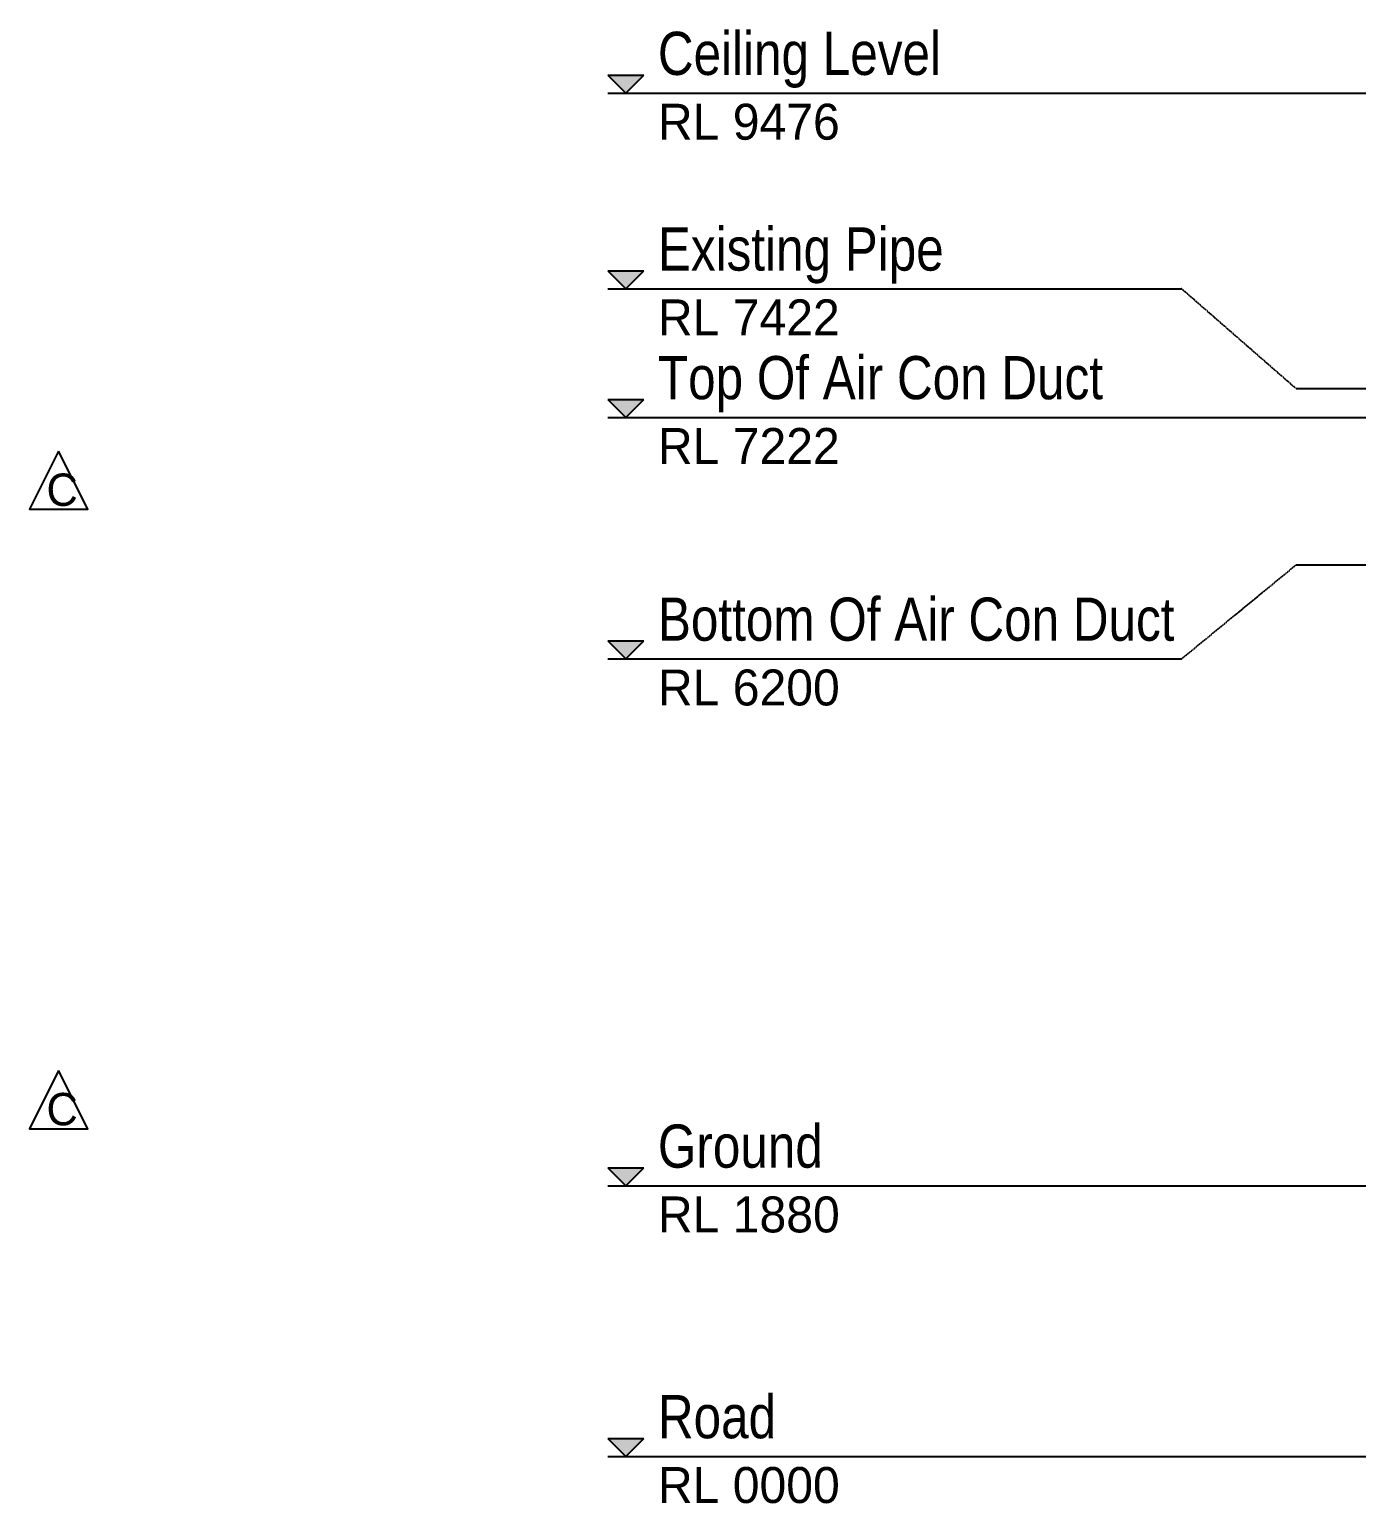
# Model space of a CAD drawing. Header units: millimetres. Extents: x 9116 to 195096, y -114281 to 55636.
# Drawn here: x 44156 to 53380, y -33976 to -23731 of the extents above; entities that cross this region are included whole.
import ezdxf

# ---------------------------------------------------------------- set-up
doc = ezdxf.new("R2010")
doc.units = ezdxf.units.MM
doc.linetypes.add('KwikScaf_DASHED', pattern=[3.75, 2.5, -1.25])
for name, color, linetype in [('Building', 7, 'CONTINUOUS'), ('Grid Lines', 252, 'CONTINUOUS'), ('Revision C', 252, 'CONTINUOUS')]:
    doc.layers.add(name, color=color, linetype=linetype)
doc.styles.add('ARCH', font='archd.shx', dxfattribs={"height": 250})

msp = doc.modelspace()

# ---------------------------------------------------------------- hatches: boundary and pattern name
at = {"layer": 'Grid Lines'}
for points in [[(48301.3, -24172.7), (48426.3, -24047.7), (48176.3, -24047.7)], [(48301.3, -25532.7), (48426.3, -25407.7), (48176.3, -25407.7)], [(48301.3, -26426.7), (48426.3, -26301.7), (48176.3, -26301.7)], [(48301.3, -28105.2), (48426.3, -27980.2), (48176.3, -27980.2)], [(48301.3, -31768), (48426.3, -31643), (48176.3, -31643)], [(48301.3, -33648.7), (48426.3, -33523.7), (48176.3, -33523.7)]]:
    msp.add_hatch(color=252, dxfattribs=at).paths.add_polyline_path(points)

# ---------------------------------------------------------------- linework, layer by layer
at = {"layer": 'Building'}
msp.add_line((51267.1, -31768), (59728.2, -31768), dxfattribs=at)
at = {"layer": 'Grid Lines', "color": 252}
for p, q in [((48176.3, -24047.7), (48426.3, -24047.7)), ((48176.3, -24047.7), (48301.3, -24172.7)), ((48301.3, -24172.7), (48426.3, -24047.7)), ((48176.3, -25407.7), (48426.3, -25407.7)), ((48176.3, -25407.7), (48301.3, -25532.7)), ((48301.3, -25532.7), (48426.3, -25407.7)), ((48176.3, -26301.7), (48426.3, -26301.7)), ((48176.3, -26301.7), (48301.3, -26426.7)), ((48301.3, -26426.7), (48426.3, -26301.7)), ((48176.3, -27980.2), (48426.3, -27980.2)), ((48176.3, -27980.2), (48301.3, -28105.2)), ((48301.3, -28105.2), (48426.3, -27980.2)), ((48176.3, -31643), (48426.3, -31643)), ((48176.3, -31643), (48301.3, -31768)), ((48301.3, -31768), (48426.3, -31643)), ((48176.3, -33523.7), (48426.3, -33523.7)), ((48176.3, -33523.7), (48301.3, -33648.7)), ((48301.3, -33648.7), (48426.3, -33523.7))]:
    msp.add_line(p, q, dxfattribs=at)
at = {"layer": 'Grid Lines', "color": 252, "linetype": 'KwikScaf_DASHED'}
for p, q in [((48176.3, -24172.7), (71766.6, -24172.7)), ((48176.3, -25532.7), (52164.5, -25532.7)), ((52960.2, -26226.7), (52164.5, -25532.7)), ((52960.2, -26226.7), (71766.6, -26226.7)), ((48176.3, -26426.7), (71766.6, -26426.7)), ((52164.5, -28105.2), (52960.2, -27452.4)), ((52960.2, -27452.4), (71766.6, -27452.4)), ((48176.3, -28105.2), (52164.5, -28105.2)), ((48176.3, -31768), (71766.6, -31768)), ((48176.3, -33648.7), (71766.6, -33648.7))]:
    msp.add_line(p, q, dxfattribs=at)
at = {"layer": 'Revision C', "color": 1}
for points in [[(44358.9, -26660.6), (44156.4, -27065.6), (44561.4, -27065.6), (44358.9, -26660.6)], [(44358.9, -30965.9), (44156.4, -31370.9), (44561.4, -31370.9), (44358.9, -30965.9)]]:
    msp.add_lwpolyline(points, dxfattribs=at)

# ---------------------------------------------------------------- texts
at = {"layer": 'Grid Lines', "color": 252, "char_height": 250, "attachment_point": 1, "style": 'ARCH'}
for s, insert, width in [('{\\fArial Narrow|b0|i0|c0|p34;\\H1.2x;Ceiling Level}\\PRL 9476', (48524.6, -23746.5), 2442.342), ('{\\fArial Narrow|b0|i0|c0|p34;\\H1.2x;Existing Pipe}\\PRL 7422', (48524.6, -25106.5), 2442.342), ('{\\fArial Narrow|b0|i0|c0|p34;\\H1.2x;Top Of Air Con Duct}\\PRL 7222', (48524.6, -26000.5), 3671.031), ('{\\fArial Narrow|b0|i0|c0|p34;\\H1.2x;Bottom Of Air Con Duct\\Farchd|c0;\\H0.83333x;\\PRL 6200}', (48524.6, -27679.1), 3799.906), ('{\\fArial Narrow|b0|i0|c0|p34;\\H1.2x;Ground\\P\\Farchd|c0;\\H0.83333x;RL 1880}', (48524.6, -31341.8), 3799.906), ('{\\fArial Narrow|b0|i0|c0|p34;\\H1.2x;Road\\P\\Farchd|c0;\\H0.83333x;RL 0000}', (48524.6, -33222.5), 3799.906)]:
    msp.add_mtext(s, dxfattribs=dict(at, insert=insert, width=width))
at = {"layer": 'Revision C', "char_height": 225, "width": 225, "attachment_point": 1, "style": 'ARCH'}
for insert in [(44242.6, -26817.1), (44242.6, -31122.3)]:
    msp.add_mtext('\\pi32.143;C', dxfattribs=dict(at, insert=insert))

doc.saveas('drawing.dxf')
